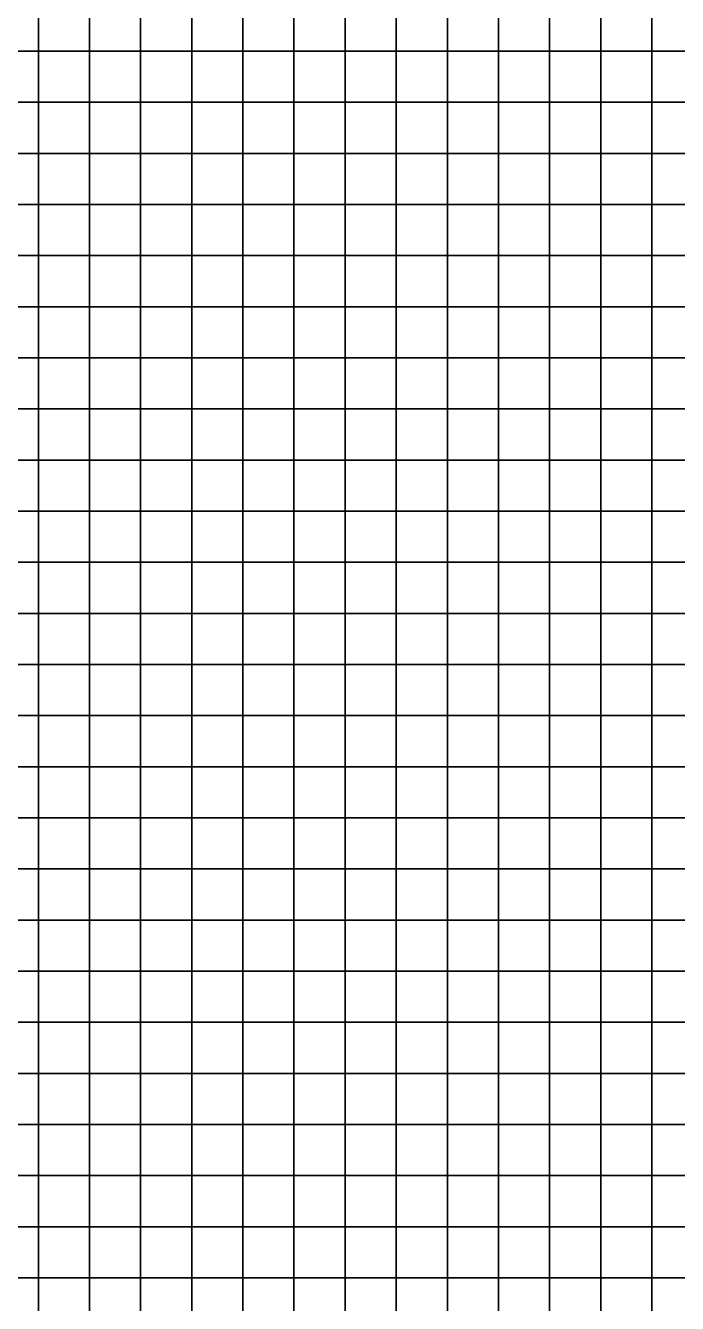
# Model space of a CAD drawing. Extents: x -32000 to 32000, y -32000 to 32000.
# Drawn here: x -7840 to 320, y -15680 to 320 of the extents above; entities that cross this region are included whole.
import ezdxf

# ---------------------------------------------------------------- set-up
doc = ezdxf.new("R2010")
doc.units = 0

msp = doc.modelspace()

# ---------------------------------------------------------------- linework, layer by layer
at = {"color": 1}
for points in [[(-8320, 0, 2756.6572), (-7680, 0, 2757.9827), (-7680, 640, 2754.7827), (-8320, 640, 2753.4573)], [(-7680, 0, 2757.9827), (-7040, 0, 2759.3081), (-7040, 640, 2756.1082), (-7680, 640, 2754.7827)], [(-7040, 0, 2759.3081), (-6400.002, 0, 2760.6335), (-6400.002, 640, 2757.4336), (-7040, 640, 2756.1082)], [(-6400.002, 0, 2760.6335), (-5760, 0, 2761.959), (-5760, 640, 2758.759), (-6400.002, 640, 2757.4336)], [(-5760, 0, 2761.959), (-5120, 0, 2763.2842), (-5120, 640, 2760.0842), (-5760, 640, 2758.759)], [(-5120, 0, 2763.2842), (-4480.002, 0, 2806.5967), (-4480.002, 640, 2817.0588), (-5120, 640, 2760.0842)], [(-4480.002, 0, 2806.5967), (-3840, 0, 3036.1941), (-3840, 640, 2986.5945), (-4480.002, 640, 2817.0588)], [(-3840, 0, 3036.1941), (-3200, 0, 3287.4146), (-3200, 640, 3096.7312), (-3840, 640, 2986.5945)], [(-3200, 0, 3287.4146), (-2560.002, 0, 3783.4792), (-2560.002, 640, 3538.6516), (-3200, 640, 3096.7312)], [(-2560.002, 0, 3783.4792), (-1920, 0, 4471.7993), (-1920, 640, 4168.3779), (-2560.002, 640, 3538.6516)], [(-1920, 0, 4471.7993), (-1280, 0, 4998.1333), (-1280, 640, 4606.6504), (-1920, 640, 4168.3779)], [(-1280, 0, 4998.1333), (-640.002, 0, 5513.6553), (-640.002, 640, 5205.8447), (-1280, 640, 4606.6504)], [(-640.002, 0, 5513.6553), (0, 0, 5895.5313), (0, 640, 5817.9043), (-640.002, 640, 5205.8447)], [(0, 0, 5895.5313), (640, 0, 5810.2739), (640, 640, 6045.1196), (0, 640, 5817.9043)], [(-8320, -640.002, 2759.8572), (-7680, -640.002, 2761.1826), (-7680, 0, 2757.9827), (-8320, 0, 2756.6572)], [(-7680, -640.002, 2761.1826), (-7040, -640.002, 2762.5081), (-7040, 0, 2759.3081), (-7680, 0, 2757.9827)], [(-7040, -640.002, 2762.5081), (-6400.002, -640.002, 2763.8335), (-6400.002, 0, 2760.6335), (-7040, 0, 2759.3081)], [(-6400.002, -640.002, 2763.8335), (-5760, -640.002, 2765.1589), (-5760, 0, 2761.959), (-6400.002, 0, 2760.6335)], [(-5760, -640.002, 2765.1589), (-5120, -640.002, 2771.5303), (-5120, 0, 2763.2842), (-5760, 0, 2761.959)], [(-5120, -640.002, 2771.5303), (-4480.002, -640.002, 2782.7615), (-4480.002, 0, 2806.5967), (-5120, 0, 2763.2842)], [(-4480.002, -640.002, 2782.7615), (-3840, -640.002, 3018.9797), (-3840, 0, 3036.1941), (-4480.002, 0, 2806.5967)], [(-3840, -640.002, 3018.9797), (-3200, -640.002, 3606.4763), (-3200, 0, 3287.4146), (-3840, 0, 3036.1941)], [(-3200, -640.002, 3606.4763), (-2560.002, -640.002, 4103.4521), (-2560.002, 0, 3783.4792), (-3200, 0, 3287.4146)], [(-2560.002, -640.002, 4103.4521), (-1920, -640.002, 4485.6147), (-1920, 0, 4471.7993), (-2560.002, 0, 3783.4792)], [(-1920, -640.002, 4485.6147), (-1280, -640.002, 4975.2109), (-1280, 0, 4998.1333), (-1920, 0, 4471.7993)], [(-1280, -640.002, 4975.2109), (-640.002, -640.002, 5414.9146), (-640.002, 0, 5513.6553), (-1280, 0, 4998.1333)], [(-640.002, -640.002, 5414.9146), (0, -640.002, 5422.0679), (0, 0, 5895.5313), (-640.002, 0, 5513.6553)], [(0, -640.002, 5422.0679), (640, -640.002, 5100.6294), (640, 0, 5810.2739), (0, 0, 5895.5313)], [(-8320, -1280, 2763.0571), (-7680, -1280, 2764.3826), (-7680, -640.002, 2761.1826), (-8320, -640.002, 2759.8572)], [(-7680, -1280, 2764.3826), (-7040, -1280, 2765.708), (-7040, -640.002, 2762.5081), (-7680, -640.002, 2761.1826)], [(-7040, -1280, 2765.708), (-6400.002, -1280, 2767.0334), (-6400.002, -640.002, 2763.8335), (-7040, -640.002, 2762.5081)], [(-6400.002, -1280, 2767.0334), (-5760, -1280, 2768.3589), (-5760, -640.002, 2765.1589), (-6400.002, -640.002, 2763.8335)], [(-5760, -1280, 2768.3589), (-5120, -1280, 2838.5022), (-5120, -640.002, 2771.5303), (-5760, -640.002, 2765.1589)], [(-5120, -1280, 2838.5022), (-4480.002, -1280, 3003.9829), (-4480.002, -640.002, 2782.7615), (-5120, -640.002, 2771.5303)], [(-4480.002, -1280, 3003.9829), (-3840, -1280, 3306.0342), (-3840, -640.002, 3018.9797), (-4480.002, -640.002, 2782.7615)], [(-3840, -1280, 3306.0342), (-3200, -1280, 3823.481), (-3200, -640.002, 3606.4763), (-3840, -640.002, 3018.9797)], [(-3200, -1280, 3823.481), (-2560.002, -1280, 4279.7905), (-2560.002, -640.002, 4103.4521), (-3200, -640.002, 3606.4763)], [(-2560.002, -1280, 4279.7905), (-1920, -1280, 4710.0698), (-1920, -640.002, 4485.6147), (-2560.002, -640.002, 4103.4521)], [(-1920, -1280, 4710.0698), (-1280, -1280, 5180.8364), (-1280, -640.002, 4975.2109), (-1920, -640.002, 4485.6147)], [(-1280, -1280, 5180.8364), (-640.002, -1280, 5275.4717), (-640.002, -640.002, 5414.9146), (-1280, -640.002, 4975.2109)], [(-640.002, -1280, 5275.4717), (0, -1280, 4911.7344), (0, -640.002, 5422.0679), (-640.002, -640.002, 5414.9146)], [(0, -1280, 4911.7344), (640, -1280, 4661.4214), (640, -640.002, 5100.6294), (0, -640.002, 5422.0679)], [(-8320, -1920, 2766.2571), (-7680, -1920, 2767.5825), (-7680, -1280, 2764.3826), (-8320, -1280, 2763.0571)], [(-7680, -1920, 2767.5825), (-7040, -1920, 2768.908), (-7040, -1280, 2765.708), (-7680, -1280, 2764.3826)], [(-7040, -1920, 2768.908), (-6400.002, -1920, 2770.2334), (-6400.002, -1280, 2767.0334), (-7040, -1280, 2765.708)], [(-6400.002, -1920, 2770.2334), (-5760, -1920, 2771.5588), (-5760, -1280, 2768.3589), (-6400.002, -1280, 2767.0334)], [(-5760, -1920, 2771.5588), (-5120, -1920, 2875.2998), (-5120, -1280, 2838.5022), (-5760, -1280, 2768.3589)], [(-5120, -1920, 2875.2998), (-4480.002, -1920, 3333.366), (-4480.002, -1280, 3003.9829), (-5120, -1280, 2838.5022)], [(-4480.002, -1920, 3333.366), (-3840, -1920, 3779.9785), (-3840, -1280, 3306.0342), (-4480.002, -1280, 3003.9829)], [(-3840, -1920, 3779.9785), (-3200, -1920, 3987.8362), (-3200, -1280, 3823.481), (-3840, -1280, 3306.0342)], [(-3200, -1920, 3987.8362), (-2560.002, -1920, 4363.4316), (-2560.002, -1280, 4279.7905), (-3200, -1280, 3823.481)], [(-2560.002, -1920, 4363.4316), (-1920, -1920, 4869.647), (-1920, -1280, 4710.0698), (-2560.002, -1280, 4279.7905)], [(-1920, -1920, 4869.647), (-1280, -1920, 5170.6211), (-1280, -1280, 5180.8364), (-1920, -1280, 4710.0698)], [(-1280, -1920, 5170.6211), (-640.002, -1920, 4973.2622), (-640.002, -1280, 5275.4717), (-1280, -1280, 5180.8364)], [(-640.002, -1920, 4973.2622), (0, -1920, 4583.4058), (0, -1280, 4911.7344), (-640.002, -1280, 5275.4717)], [(0, -1920, 4583.4058), (640, -1920, 4425.627), (640, -1280, 4661.4214), (0, -1280, 4911.7344)], [(-8320, -2560.002, 2769.457), (-7680, -2560.002, 2770.7825), (-7680, -1920, 2767.5825), (-8320, -1920, 2766.2571)], [(-7680, -2560.002, 2770.7825), (-7040, -2560.002, 2772.1079), (-7040, -1920, 2768.908), (-7680, -1920, 2767.5825)], [(-7040, -2560.002, 2772.1079), (-6400.002, -2560.002, 2773.4333), (-6400.002, -1920, 2770.2334), (-7040, -1920, 2768.908)], [(-6400.002, -2560.002, 2773.4333), (-5760, -2560.002, 2776.5735), (-5760, -1920, 2771.5588), (-6400.002, -1920, 2770.2334)], [(-5760, -2560.002, 2776.5735), (-5120, -2560.002, 2913.6597), (-5120, -1920, 2875.2998), (-5760, -1920, 2771.5588)], [(-5120, -2560.002, 2913.6597), (-4480.002, -2560.002, 3458.4209), (-4480.002, -1920, 3333.366), (-5120, -1920, 2875.2998)], [(-4480.002, -2560.002, 3458.4209), (-3840, -2560.002, 4009.0996), (-3840, -1920, 3779.9785), (-4480.002, -1920, 3333.366)], [(-3840, -2560.002, 4009.0996), (-3200, -2560.002, 4154.5898), (-3200, -1920, 3987.8362), (-3840, -1920, 3779.9785)], [(-3200, -2560.002, 4154.5898), (-2560.002, -2560.002, 4361.0244), (-2560.002, -1920, 4363.4316), (-3200, -1920, 3987.8362)], [(-2560.002, -2560.002, 4361.0244), (-1920, -2560.002, 4621.2515), (-1920, -1920, 4869.647), (-2560.002, -1920, 4363.4316)], [(-1920, -2560.002, 4621.2515), (-1280, -2560.002, 4776.5503), (-1280, -1920, 5170.6211), (-1920, -1920, 4869.647)], [(-1280, -2560.002, 4776.5503), (-640.002, -2560.002, 4540.7739), (-640.002, -1920, 4973.2622), (-1280, -1920, 5170.6211)], [(-640.002, -2560.002, 4540.7739), (0, -2560.002, 4286.3472), (0, -1920, 4583.4058), (-640.002, -1920, 4973.2622)], [(0, -2560.002, 4286.3472), (640, -2560.002, 4161.9478), (640, -1920, 4425.627), (0, -1920, 4583.4058)], [(-8320, -3200, 2772.657), (-7680, -3200, 2773.9824), (-7680, -2560.002, 2770.7825), (-8320, -2560.002, 2769.457)], [(-7680, -3200, 2773.9824), (-7040, -3200, 2775.3079), (-7040, -2560.002, 2772.1079), (-7680, -2560.002, 2770.7825)], [(-7040, -3200, 2775.3079), (-6400.002, -3200, 2776.6333), (-6400.002, -2560.002, 2773.4333), (-7040, -2560.002, 2772.1079)], [(-6400.002, -3200, 2776.6333), (-5760, -3200, 2827.4407), (-5760, -2560.002, 2776.5735), (-6400.002, -2560.002, 2773.4333)], [(-5760, -3200, 2827.4407), (-5120, -3200, 3107.104), (-5120, -2560.002, 2913.6597), (-5760, -2560.002, 2776.5735)], [(-5120, -3200, 3107.104), (-4480.002, -3200, 3668.271), (-4480.002, -2560.002, 3458.4209), (-5120, -2560.002, 2913.6597)], [(-4480.002, -3200, 3668.271), (-3840, -3200, 4094.5198), (-3840, -2560.002, 4009.0996), (-4480.002, -2560.002, 3458.4209)], [(-3840, -3200, 4094.5198), (-3200, -3200, 4319.231), (-3200, -2560.002, 4154.5898), (-3840, -2560.002, 4009.0996)], [(-3200, -3200, 4319.231), (-2560.002, -3200, 4481.7842), (-2560.002, -2560.002, 4361.0244), (-3200, -2560.002, 4154.5898)], [(-2560.002, -3200, 4481.7842), (-1920, -3200, 4515.8271), (-1920, -2560.002, 4621.2515), (-2560.002, -2560.002, 4361.0244)], [(-1920, -3200, 4515.8271), (-1280, -3200, 4452.0557), (-1280, -2560.002, 4776.5503), (-1920, -2560.002, 4621.2515)], [(-1280, -3200, 4452.0557), (-640.002, -3200, 4159.0259), (-640.002, -2560.002, 4540.7739), (-1280, -2560.002, 4776.5503)], [(-640.002, -3200, 4159.0259), (0, -3200, 3986.4751), (0, -2560.002, 4286.3472), (-640.002, -2560.002, 4540.7739)], [(0, -3200, 3986.4751), (640, -3200, 3940.8855), (640, -2560.002, 4161.9478), (0, -2560.002, 4286.3472)], [(-8320, -3840, 2775.8567), (-7680, -3840, 2777.1824), (-7680, -3200, 2773.9824), (-8320, -3200, 2772.657)], [(-7680, -3840, 2777.1824), (-7040, -3840, 2778.5078), (-7040, -3200, 2775.3079), (-7680, -3200, 2773.9824)], [(-7040, -3840, 2778.5078), (-6400.002, -3840, 2779.8333), (-6400.002, -3200, 2776.6333), (-7040, -3200, 2775.3079)], [(-6400.002, -3840, 2779.8333), (-5760, -3840, 2817.2192), (-5760, -3200, 2827.4407), (-6400.002, -3200, 2776.6333)], [(-5760, -3840, 2817.2192), (-5120, -3840, 3116.6653), (-5120, -3200, 3107.104), (-5760, -3200, 2827.4407)], [(-5120, -3840, 3116.6653), (-4480.002, -3840, 3711.55), (-4480.002, -3200, 3668.271), (-5120, -3200, 3107.104)], [(-4480.002, -3840, 3711.55), (-3840, -3840, 4131.2656), (-3840, -3200, 4094.5198), (-4480.002, -3200, 3668.271)], [(-3840, -3840, 4131.2656), (-3200, -3840, 4378.4614), (-3200, -3200, 4319.231), (-3840, -3200, 4094.5198)], [(-3200, -3840, 4378.4614), (-2560.002, -3840, 4510.9434), (-2560.002, -3200, 4481.7842), (-3200, -3200, 4319.231)], [(-2560.002, -3840, 4510.9434), (-1920, -3840, 4454.5796), (-1920, -3200, 4515.8271), (-2560.002, -3200, 4481.7842)], [(-1920, -3840, 4454.5796), (-1280, -3840, 4221.8877), (-1280, -3200, 4452.0557), (-1920, -3200, 4515.8271)], [(-1280, -3840, 4221.8877), (-640.002, -3840, 3964.4204), (-640.002, -3200, 4159.0259), (-1280, -3200, 4452.0557)], [(-640.002, -3840, 3964.4204), (0, -3840, 3897.874), (0, -3200, 3986.4751), (-640.002, -3200, 4159.0259)], [(0, -3840, 3897.874), (640, -3840, 3887.8547), (640, -3200, 3940.8855), (0, -3200, 3986.4751)], [(-8320, -4480.002, 2779.0566), (-7680, -4480.002, 2780.3823), (-7680, -3840, 2777.1824), (-8320, -3840, 2775.8567)], [(-7680, -4480.002, 2780.3823), (-7040, -4480.002, 2781.7078), (-7040, -3840, 2778.5078), (-7680, -3840, 2777.1824)], [(-7040, -4480.002, 2781.7078), (-6400.002, -4480.002, 2783.0332), (-6400.002, -3840, 2779.8333), (-7040, -3840, 2778.5078)], [(-6400.002, -4480.002, 2783.0332), (-5760, -4480.002, 2814.4421), (-5760, -3840, 2817.2192), (-6400.002, -3840, 2779.8333)], [(-5760, -4480.002, 2814.4421), (-5120, -4480.002, 3161.8672), (-5120, -3840, 3116.6653), (-5760, -3840, 2817.2192)], [(-5120, -4480.002, 3161.8672), (-4480.002, -4480.002, 3772.6052), (-4480.002, -3840, 3711.55), (-5120, -3840, 3116.6653)], [(-4480.002, -4480.002, 3772.6052), (-3840, -4480.002, 4198.606), (-3840, -3840, 4131.2656), (-4480.002, -3840, 3711.55)], [(-3840, -4480.002, 4198.606), (-3200, -4480.002, 4362.9692), (-3200, -3840, 4378.4614), (-3840, -3840, 4131.2656)], [(-3200, -4480.002, 4362.9692), (-2560.002, -4480.002, 4389.1104), (-2560.002, -3840, 4510.9434), (-3200, -3840, 4378.4614)], [(-2560.002, -4480.002, 4389.1104), (-1920, -4480.002, 4312.3506), (-1920, -3840, 4454.5796), (-2560.002, -3840, 4510.9434)], [(-1920, -4480.002, 4312.3506), (-1280, -4480.002, 4089.1304), (-1280, -3840, 4221.8877), (-1920, -3840, 4454.5796)], [(-1280, -4480.002, 4089.1304), (-640.002, -4480.002, 3919.5027), (-640.002, -3840, 3964.4204), (-1280, -3840, 4221.8877)], [(-640.002, -4480.002, 3919.5027), (0, -4480.002, 3893.3438), (0, -3840, 3897.874), (-640.002, -3840, 3964.4204)], [(0, -4480.002, 3893.3438), (640, -4480.002, 3889.4604), (640, -3840, 3887.8547), (0, -3840, 3897.874)], [(-8320, -5120, 2782.2566), (-7680, -5120, 2783.5823), (-7680, -4480.002, 2780.3823), (-8320, -4480.002, 2779.0566)], [(-7680, -5120, 2783.5823), (-7040, -5120, 2784.9077), (-7040, -4480.002, 2781.7078), (-7680, -4480.002, 2780.3823)], [(-7040, -5120, 2784.9077), (-6400.002, -5120, 2786.2332), (-6400.002, -4480.002, 2783.0332), (-7040, -4480.002, 2781.7078)], [(-6400.002, -5120, 2786.2332), (-5760, -5120, 2877.6038), (-5760, -4480.002, 2814.4421), (-6400.002, -4480.002, 2783.0332)], [(-5760, -5120, 2877.6038), (-5120, -5120, 3402.1321), (-5120, -4480.002, 3161.8672), (-5760, -4480.002, 2814.4421)], [(-5120, -5120, 3402.1321), (-4480.002, -5120, 3986.1648), (-4480.002, -4480.002, 3772.6052), (-5120, -4480.002, 3161.8672)], [(-4480.002, -5120, 3986.1648), (-3840, -5120, 4290.5625), (-3840, -4480.002, 4198.606), (-4480.002, -4480.002, 3772.6052)], [(-3840, -5120, 4290.5625), (-3200, -5120, 4417.0957), (-3200, -4480.002, 4362.9692), (-3840, -4480.002, 4198.606)], [(-3200, -5120, 4417.0957), (-2560.002, -5120, 4413.9722), (-2560.002, -4480.002, 4389.1104), (-3200, -4480.002, 4362.9692)], [(-2560.002, -5120, 4413.9722), (-1920, -5120, 4344.4224), (-1920, -4480.002, 4312.3506), (-2560.002, -4480.002, 4389.1104)], [(-1920, -5120, 4344.4224), (-1280, -5120, 4108.2627), (-1280, -4480.002, 4089.1304), (-1920, -4480.002, 4312.3506)], [(-1280, -5120, 4108.2627), (-640.002, -5120, 3918.8464), (-640.002, -4480.002, 3919.5027), (-1280, -4480.002, 4089.1304)], [(-640.002, -5120, 3918.8464), (0, -5120, 3894.9504), (0, -4480.002, 3893.3438), (-640.002, -4480.002, 3919.5027)], [(0, -5120, 3894.9504), (640, -5120, 3891.1606), (640, -4480.002, 3889.4604), (0, -4480.002, 3893.3438)], [(-8320, -5760, 2785.4565), (-7680, -5760, 2786.782), (-7680, -5120, 2783.5823), (-8320, -5120, 2782.2566)], [(-7680, -5760, 2786.782), (-7040, -5760, 2788.1077), (-7040, -5120, 2784.9077), (-7680, -5120, 2783.5823)], [(-7040, -5760, 2788.1077), (-6400.002, -5760, 2789.4331), (-6400.002, -5120, 2786.2332), (-7040, -5120, 2784.9077)], [(-6400.002, -5760, 2789.4331), (-5760, -5760, 2946.8611), (-5760, -5120, 2877.6038), (-6400.002, -5120, 2786.2332)], [(-5760, -5760, 2946.8611), (-5120, -5760, 3527.0203), (-5120, -5120, 3402.1321), (-5760, -5120, 2877.6038)], [(-5120, -5760, 3527.0203), (-4480.002, -5760, 3966.1506), (-4480.002, -5120, 3986.1648), (-5120, -5120, 3402.1321)], [(-4480.002, -5760, 3966.1506), (-3840, -5760, 4195.208), (-3840, -5120, 4290.5625), (-4480.002, -5120, 3986.1648)], [(-3840, -5760, 4195.208), (-3200, -5760, 4402.3423), (-3200, -5120, 4417.0957), (-3840, -5120, 4290.5625)], [(-3200, -5760, 4402.3423), (-2560.002, -5760, 4458.5195), (-2560.002, -5120, 4413.9722), (-3200, -5120, 4417.0957)], [(-2560.002, -5760, 4458.5195), (-1920, -5760, 4485.8667), (-1920, -5120, 4344.4224), (-2560.002, -5120, 4413.9722)], [(-1920, -5760, 4485.8667), (-1280, -5760, 4259.9141), (-1280, -5120, 4108.2627), (-1920, -5120, 4344.4224)], [(-1280, -5760, 4259.9141), (-640.002, -5760, 3957.8831), (-640.002, -5120, 3918.8464), (-1280, -5120, 4108.2627)], [(-640.002, -5760, 3957.8831), (0, -5760, 3896.7988), (0, -5120, 3894.9504), (-640.002, -5120, 3918.8464)], [(0, -5760, 3896.7988), (640, -5760, 3893.4063), (640, -5120, 3891.1606), (0, -5120, 3894.9504)], [(-8320, -6400.002, 2788.6567), (-7680, -6400.002, 2789.9819), (-7680, -5760, 2786.782), (-8320, -5760, 2785.4565)], [(-7680, -6400.002, 2789.9819), (-7040, -6400.002, 2791.3076), (-7040, -5760, 2788.1077), (-7680, -5760, 2786.782)], [(-7040, -6400.002, 2791.3076), (-6400.002, -6400.002, 2800.0039), (-6400.002, -5760, 2789.4331), (-7040, -5760, 2788.1077)], [(-6400.002, -6400.002, 2800.0039), (-5760, -6400.002, 3076.7678), (-5760, -5760, 2946.8611), (-6400.002, -5760, 2789.4331)], [(-5760, -6400.002, 3076.7678), (-5120, -6400.002, 3658.3762), (-5120, -5760, 3527.0203), (-5760, -5760, 2946.8611)], [(-5120, -6400.002, 3658.3762), (-4480.002, -6400.002, 3962.4607), (-4480.002, -5760, 3966.1506), (-5120, -5760, 3527.0203)], [(-4480.002, -6400.002, 3962.4607), (-3840, -6400.002, 4166.8799), (-3840, -5760, 4195.208), (-4480.002, -5760, 3966.1506)], [(-3840, -6400.002, 4166.8799), (-3200, -6400.002, 4377.5205), (-3200, -5760, 4402.3423), (-3840, -5760, 4195.208)], [(-3200, -6400.002, 4377.5205), (-2560.002, -6400.002, 4460.5142), (-2560.002, -5760, 4458.5195), (-3200, -5760, 4402.3423)], [(-2560.002, -6400.002, 4460.5142), (-1920, -6400.002, 4519.7168), (-1920, -5760, 4485.8667), (-2560.002, -5760, 4458.5195)], [(-1920, -6400.002, 4519.7168), (-1280, -6400.002, 4414.0645), (-1280, -5760, 4259.9141), (-1920, -5760, 4485.8667)], [(-1280, -6400.002, 4414.0645), (-640.002, -6400.002, 4120.4072), (-640.002, -5760, 3957.8831), (-1280, -5760, 4259.9141)], [(-640.002, -6400.002, 4120.4072), (0, -6400.002, 3930.552), (0, -5760, 3896.7988), (-640.002, -5760, 3957.8831)], [(0, -6400.002, 3930.552), (640, -6400.002, 3898.5637), (640, -5760, 3893.4063), (0, -5760, 3896.7988)], [(-8320, -7040, 2791.8567), (-7680, -7040, 2793.1819), (-7680, -6400.002, 2789.9819), (-8320, -6400.002, 2788.6567)], [(-7680, -7040, 2793.1819), (-7040, -7040, 2794.5076), (-7040, -6400.002, 2791.3076), (-7680, -6400.002, 2789.9819)], [(-7040, -7040, 2794.5076), (-6400.002, -7040, 2817.9238), (-6400.002, -6400.002, 2800.0039), (-7040, -6400.002, 2791.3076)], [(-6400.002, -7040, 2817.9238), (-5760, -7040, 3120.4905), (-5760, -6400.002, 3076.7678), (-6400.002, -6400.002, 2800.0039)], [(-5760, -7040, 3120.4905), (-5120, -7040, 3571.4221), (-5120, -6400.002, 3658.3762), (-5760, -6400.002, 3076.7678)], [(-5120, -7040, 3571.4221), (-4480.002, -7040, 3905.417), (-4480.002, -6400.002, 3962.4607), (-5120, -6400.002, 3658.3762)], [(-4480.002, -7040, 3905.417), (-3840, -7040, 4267.5596), (-3840, -6400.002, 4166.8799), (-4480.002, -6400.002, 3962.4607)], [(-3840, -7040, 4267.5596), (-3200, -7040, 4438.3779), (-3200, -6400.002, 4377.5205), (-3840, -6400.002, 4166.8799)], [(-3200, -7040, 4438.3779), (-2560.002, -7040, 4457.2485), (-2560.002, -6400.002, 4460.5142), (-3200, -6400.002, 4377.5205)], [(-2560.002, -7040, 4457.2485), (-1920, -7040, 4520.6006), (-1920, -6400.002, 4519.7168), (-2560.002, -6400.002, 4460.5142)], [(-1920, -7040, 4520.6006), (-1280, -7040, 4601.293), (-1280, -6400.002, 4414.0645), (-1920, -6400.002, 4519.7168)], [(-1280, -7040, 4601.293), (-640.002, -7040, 4414.4473), (-640.002, -6400.002, 4120.4072), (-1280, -6400.002, 4414.0645)], [(-640.002, -7040, 4414.4473), (0, -7040, 4024.2366), (0, -6400.002, 3930.552), (-640.002, -6400.002, 4120.4072)], [(0, -7040, 4024.2366), (640, -7040, 3913.8374), (640, -6400.002, 3898.5637), (0, -6400.002, 3930.552)], [(-8320, -7680, 2795.0566), (-7680, -7680, 2796.3818), (-7680, -7040, 2793.1819), (-8320, -7040, 2791.8567)], [(-7680, -7680, 2796.3818), (-7040, -7680, 2797.7073), (-7040, -7040, 2794.5076), (-7680, -7040, 2793.1819)], [(-7040, -7680, 2797.7073), (-6400.002, -7680, 2827.4343), (-6400.002, -7040, 2817.9238), (-7040, -7040, 2794.5076)], [(-6400.002, -7680, 2827.4343), (-5760, -7680, 3045.9302), (-5760, -7040, 3120.4905), (-6400.002, -7040, 2817.9238)], [(-5760, -7680, 3045.9302), (-5120, -7680, 3338.9819), (-5120, -7040, 3571.4221), (-5760, -7040, 3120.4905)], [(-5120, -7680, 3338.9819), (-4480.002, -7680, 3728.4446), (-4480.002, -7040, 3905.417), (-5120, -7040, 3571.4221)], [(-4480.002, -7680, 3728.4446), (-3840, -7680, 4207.1392), (-3840, -7040, 4267.5596), (-4480.002, -7040, 3905.417)], [(-3840, -7680, 4207.1392), (-3200, -7680, 4446.6313), (-3200, -7040, 4438.3779), (-3840, -7040, 4267.5596)], [(-3200, -7680, 4446.6313), (-2560.002, -7680, 4457.6895), (-2560.002, -7040, 4457.2485), (-3200, -7040, 4438.3779)], [(-2560.002, -7680, 4457.6895), (-1920, -7680, 4521.2305), (-1920, -7040, 4520.6006), (-2560.002, -7040, 4457.2485)], [(-1920, -7680, 4521.2305), (-1280, -7680, 4742.7295), (-1280, -7040, 4601.293), (-1920, -7040, 4520.6006)], [(-1280, -7680, 4742.7295), (-640.002, -7680, 4704.2012), (-640.002, -7040, 4414.4473), (-1280, -7040, 4601.293)], [(-640.002, -7680, 4704.2012), (0, -7680, 4207.2778), (0, -7040, 4024.2366), (-640.002, -7040, 4414.4473)], [(0, -7680, 4207.2778), (640, -7680, 3988.4216), (640, -7040, 3913.8374), (0, -7040, 4024.2366)], [(-8320, -8320, 2798.2566), (-7680, -8320, 2799.582), (-7680, -7680, 2796.3818), (-8320, -7680, 2795.0566)], [(-7680, -8320, 2799.582), (-7040, -8320, 2800.9072), (-7040, -7680, 2797.7073), (-7680, -7680, 2796.3818)], [(-7040, -8320, 2800.9072), (-6400.002, -8320, 2808.0342), (-6400.002, -7680, 2827.4343), (-7040, -7680, 2797.7073)], [(-6400.002, -8320, 2808.0342), (-5760, -8320, 2884.1328), (-5760, -7680, 3045.9302), (-6400.002, -7680, 2827.4343)], [(-5760, -8320, 2884.1328), (-5120, -8320, 3100.9106), (-5120, -7680, 3338.9819), (-5760, -7680, 3045.9302)], [(-5120, -8320, 3100.9106), (-4480.002, -8320, 3541.9072), (-4480.002, -7680, 3728.4446), (-5120, -7680, 3338.9819)], [(-4480.002, -8320, 3541.9072), (-3840, -8320, 3979.0833), (-3840, -7680, 4207.1392), (-4480.002, -7680, 3728.4446)], [(-3840, -8320, 3979.0833), (-3200, -8320, 4294.3125), (-3200, -7680, 4446.6313), (-3840, -7680, 4207.1392)], [(-3200, -8320, 4294.3125), (-2560.002, -8320, 4503.6797), (-2560.002, -7680, 4457.6895), (-3200, -7680, 4446.6313)], [(-2560.002, -8320, 4503.6797), (-1920, -8320, 4588.6011), (-1920, -7680, 4521.2305), (-2560.002, -7680, 4457.6895)], [(-1920, -8320, 4588.6011), (-1280, -8320, 4822.9443), (-1280, -7680, 4742.7295), (-1920, -7680, 4521.2305)], [(-1280, -8320, 4822.9443), (-640.002, -8320, 4992.9033), (-640.002, -7680, 4704.2012), (-1280, -7680, 4742.7295)], [(-640.002, -8320, 4992.9033), (0, -8320, 4582.8286), (0, -7680, 4207.2778), (-640.002, -7680, 4704.2012)], [(0, -8320, 4582.8286), (640, -8320, 4230.2231), (640, -7680, 3988.4216), (0, -7680, 4207.2778)], [(-8320, -8960.002, 2801.4565), (-7680, -8960.002, 2802.782), (-7680, -8320, 2799.582), (-8320, -8320, 2798.2566)], [(-7680, -8960.002, 2802.782), (-7040, -8960.002, 2804.1072), (-7040, -8320, 2800.9072), (-7680, -8320, 2799.582)], [(-7040, -8960.002, 2804.1072), (-6400.002, -8960.002, 2805.4329), (-6400.002, -8320, 2808.0342), (-7040, -8320, 2800.9072)], [(-6400.002, -8960.002, 2805.4329), (-5760, -8960.002, 2861.1694), (-5760, -8320, 2884.1328), (-6400.002, -8320, 2808.0342)], [(-5760, -8960.002, 2861.1694), (-5120, -8960.002, 3172.291), (-5120, -8320, 3100.9106), (-5760, -8320, 2884.1328)], [(-5120, -8960.002, 3172.291), (-4480.002, -8960.002, 3523.2122), (-4480.002, -8320, 3541.9072), (-5120, -8320, 3100.9106)], [(-4480.002, -8960.002, 3523.2122), (-3840, -8960.002, 3648.9185), (-3840, -8320, 3979.0833), (-4480.002, -8320, 3541.9072)], [(-3840, -8960.002, 3648.9185), (-3200, -8960.002, 3921.7988), (-3200, -8320, 4294.3125), (-3840, -8320, 3979.0833)], [(-3200, -8960.002, 3921.7988), (-2560.002, -8960.002, 4437.0874), (-2560.002, -8320, 4503.6797), (-3200, -8320, 4294.3125)], [(-2560.002, -8960.002, 4437.0874), (-1920, -8960.002, 4829.4248), (-1920, -8320, 4588.6011), (-2560.002, -8320, 4503.6797)], [(-1920, -8960.002, 4829.4248), (-1280, -8960.002, 5159.5654), (-1280, -8320, 4822.9443), (-1920, -8320, 4588.6011)], [(-1280, -8960.002, 5159.5654), (-640.002, -8960.002, 5335.2354), (-640.002, -8320, 4992.9033), (-1280, -8320, 4822.9443)], [(-640.002, -8960.002, 5335.2354), (0, -8960.002, 5148.3535), (0, -8320, 4582.8286), (-640.002, -8320, 4992.9033)], [(0, -8960.002, 5148.3535), (640, -8960.002, 4760.6646), (640, -8320, 4230.2231), (0, -8320, 4582.8286)], [(-8320, -9600, 2804.6565), (-7680, -9600, 2805.9819), (-7680, -8960.002, 2802.782), (-8320, -8960.002, 2801.4565)], [(-7680, -9600, 2805.9819), (-7040, -9600, 2807.3071), (-7040, -8960.002, 2804.1072), (-7680, -8960.002, 2802.782)], [(-7040, -9600, 2807.3071), (-6400.002, -9600, 2808.6326), (-6400.002, -8960.002, 2805.4329), (-7040, -8960.002, 2804.1072)], [(-6400.002, -9600, 2808.6326), (-5760, -9600, 2855.2659), (-5760, -8960.002, 2861.1694), (-6400.002, -8960.002, 2805.4329)], [(-5760, -9600, 2855.2659), (-5120, -9600, 3126.2446), (-5120, -8960.002, 3172.291), (-5760, -8960.002, 2861.1694)], [(-5120, -9600, 3126.2446), (-4480.002, -9600, 3446.728), (-4480.002, -8960.002, 3523.2122), (-5120, -8960.002, 3172.291)], [(-4480.002, -9600, 3446.728), (-3840, -9600, 3578.7131), (-3840, -8960.002, 3648.9185), (-4480.002, -8960.002, 3523.2122)], [(-3840, -9600, 3578.7131), (-3200, -9600, 3850.9048), (-3200, -8960.002, 3921.7988), (-3840, -8960.002, 3648.9185)], [(-3200, -9600, 3850.9048), (-2560.002, -9600, 4346.1396), (-2560.002, -8960.002, 4437.0874), (-3200, -8960.002, 3921.7988)], [(-2560.002, -9600, 4346.1396), (-1920, -9600, 4818.8765), (-1920, -8960.002, 4829.4248), (-2560.002, -8960.002, 4437.0874)], [(-1920, -9600, 4818.8765), (-1280, -9600, 5236.0386), (-1280, -8960.002, 5159.5654), (-1920, -8960.002, 4829.4248)], [(-1280, -9600, 5236.0386), (-640.002, -9600, 5407.3599), (-640.002, -8960.002, 5335.2354), (-1280, -8960.002, 5159.5654)], [(-640.002, -9600, 5407.3599), (0, -9600, 5408.0415), (0, -8960.002, 5148.3535), (-640.002, -8960.002, 5335.2354)], [(0, -9600, 5408.0415), (640, -9600, 5212.1572), (640, -8960.002, 4760.6646), (0, -8960.002, 5148.3535)], [(-8320, -10240, 2807.8564), (-7680, -10240, 2809.1819), (-7680, -9600, 2805.9819), (-8320, -9600, 2804.6565)], [(-7680, -10240, 2809.1819), (-7040, -10240, 2810.5073), (-7040, -9600, 2807.3071), (-7680, -9600, 2805.9819)], [(-7040, -10240, 2810.5073), (-6400.002, -10240, 2811.8325), (-6400.002, -9600, 2808.6326), (-7040, -9600, 2807.3071)], [(-6400.002, -10240, 2811.8325), (-5760, -10240, 2835.3108), (-5760, -9600, 2855.2659), (-6400.002, -9600, 2808.6326)], [(-5760, -10240, 2835.3108), (-5120, -10240, 2981.3569), (-5120, -9600, 3126.2446), (-5760, -9600, 2855.2659)], [(-5120, -10240, 2981.3569), (-4480.002, -10240, 3262.748), (-4480.002, -9600, 3446.728), (-5120, -9600, 3126.2446)], [(-4480.002, -10240, 3262.748), (-3840, -10240, 3602.9934), (-3840, -9600, 3578.7131), (-4480.002, -9600, 3446.728)], [(-3840, -10240, 3602.9934), (-3200, -10240, 3953.2437), (-3200, -9600, 3850.9048), (-3840, -9600, 3578.7131)], [(-3200, -10240, 3953.2437), (-2560.002, -10240, 4291.377), (-2560.002, -9600, 4346.1396), (-3200, -9600, 3850.9048)], [(-2560.002, -10240, 4291.377), (-1920, -10240, 4598.9395), (-1920, -9600, 4818.8765), (-2560.002, -9600, 4346.1396)], [(-1920, -10240, 4598.9395), (-1280, -10240, 4846.6064), (-1280, -9600, 5236.0386), (-1920, -9600, 4818.8765)], [(-1280, -10240, 4846.6064), (-640.002, -10240, 5054.9673), (-640.002, -9600, 5407.3599), (-1280, -9600, 5236.0386)], [(-640.002, -10240, 5054.9673), (0, -10240, 5186.9473), (0, -9600, 5408.0415), (-640.002, -9600, 5407.3599)], [(0, -10240, 5186.9473), (640, -10240, 5214.7241), (640, -9600, 5212.1572), (0, -9600, 5408.0415)], [(-8320, -10880.002, 2811.0564), (-7680, -10880.002, 2812.3818), (-7680, -10240, 2809.1819), (-8320, -10240, 2807.8564)], [(-7680, -10880.002, 2812.3818), (-7040, -10880.002, 2813.7073), (-7040, -10240, 2810.5073), (-7680, -10240, 2809.1819)], [(-7040, -10880.002, 2813.7073), (-6400.002, -10880.002, 2815.0325), (-6400.002, -10240, 2811.8325), (-7040, -10240, 2810.5073)], [(-6400.002, -10880.002, 2815.0325), (-5760, -10880.002, 2842.6567), (-5760, -10240, 2835.3108), (-6400.002, -10240, 2811.8325)], [(-5760, -10880.002, 2842.6567), (-5120, -10880.002, 2986.666), (-5120, -10240, 2981.3569), (-5760, -10240, 2835.3108)], [(-5120, -10880.002, 2986.666), (-4480.002, -10880.002, 3158.605), (-4480.002, -10240, 3262.748), (-5120, -10240, 2981.3569)], [(-4480.002, -10880.002, 3158.605), (-3840, -10880.002, 3456.8191), (-3840, -10240, 3602.9934), (-4480.002, -10240, 3262.748)], [(-3840, -10880.002, 3456.8191), (-3200, -10880.002, 3804.385), (-3200, -10240, 3953.2437), (-3840, -10240, 3602.9934)], [(-3200, -10880.002, 3804.385), (-2560.002, -10880.002, 4058.8616), (-2560.002, -10240, 4291.377), (-3200, -10240, 3953.2437)], [(-2560.002, -10880.002, 4058.8616), (-1920, -10880.002, 4406.0947), (-1920, -10240, 4598.9395), (-2560.002, -10240, 4291.377)], [(-1920, -10880.002, 4406.0947), (-1280, -10880.002, 4654.8242), (-1280, -10240, 4846.6064), (-1920, -10240, 4598.9395)], [(-1280, -10880.002, 4654.8242), (-640.002, -10880.002, 4884.9297), (-640.002, -10240, 5054.9673), (-1280, -10240, 4846.6064)], [(-640.002, -10880.002, 4884.9297), (0, -10880.002, 5065.4839), (0, -10240, 5186.9473), (-640.002, -10240, 5054.9673)], [(0, -10880.002, 5065.4839), (640, -10880.002, 5179.2495), (640, -10240, 5214.7241), (0, -10240, 5186.9473)], [(-8320, -11520, 2814.2563), (-7680, -11520, 2815.5818), (-7680, -10880.002, 2812.3818), (-8320, -10880.002, 2811.0564)], [(-7680, -11520, 2815.5818), (-7040, -11520, 2817.0337), (-7040, -10880.002, 2813.7073), (-7680, -10880.002, 2812.3818)], [(-7040, -11520, 2817.0337), (-6400.002, -11520, 2818.6414), (-6400.002, -10880.002, 2815.0325), (-7040, -10880.002, 2813.7073)], [(-6400.002, -11520, 2818.6414), (-5760, -11520, 2827.1636), (-5760, -10880.002, 2842.6567), (-6400.002, -10880.002, 2815.0325)], [(-5760, -11520, 2827.1636), (-5120, -11520, 2922.4517), (-5120, -10880.002, 2986.666), (-5760, -10880.002, 2842.6567)], [(-5120, -11520, 2922.4517), (-4480.002, -11520, 3094.875), (-4480.002, -10880.002, 3158.605), (-5120, -10880.002, 2986.666)], [(-4480.002, -11520, 3094.875), (-3840, -11520, 3359.6687), (-3840, -10880.002, 3456.8191), (-4480.002, -10880.002, 3158.605)], [(-3840, -11520, 3359.6687), (-3200, -11520, 3683.3972), (-3200, -10880.002, 3804.385), (-3840, -10880.002, 3456.8191)], [(-3200, -11520, 3683.3972), (-2560.002, -11520, 3899.0703), (-2560.002, -10880.002, 4058.8616), (-3200, -10880.002, 3804.385)], [(-2560.002, -11520, 3899.0703), (-1920, -11520, 4143.2974), (-1920, -10880.002, 4406.0947), (-2560.002, -10880.002, 4058.8616)], [(-1920, -11520, 4143.2974), (-1280, -11520, 4485.7935), (-1280, -10880.002, 4654.8242), (-1920, -10880.002, 4406.0947)], [(-1280, -11520, 4485.7935), (-640.002, -11520, 4859.7549), (-640.002, -10880.002, 4884.9297), (-1280, -10880.002, 4654.8242)], [(-640.002, -11520, 4859.7549), (0, -11520, 5065.7783), (0, -10880.002, 5065.4839), (-640.002, -10880.002, 4884.9297)], [(0, -11520, 5065.7783), (640, -11520, 5183.3486), (640, -10880.002, 5179.2495), (0, -10880.002, 5065.4839)], [(-8320, -12160, 2817.7012), (-7680, -12160, 2819.3091), (-7680, -11520, 2815.5818), (-8320, -11520, 2814.2563)], [(-7680, -12160, 2819.3091), (-7040, -12160, 2820.917), (-7040, -11520, 2817.0337), (-7680, -11520, 2815.5818)], [(-7040, -12160, 2820.917), (-6400.002, -12160, 2822.5249), (-6400.002, -11520, 2818.6414), (-7040, -11520, 2817.0337)], [(-6400.002, -12160, 2822.5249), (-5760, -12160, 2825.1191), (-5760, -11520, 2827.1636), (-6400.002, -11520, 2818.6414)], [(-5760, -12160, 2825.1191), (-5120, -12160, 2896.4053), (-5120, -11520, 2922.4517), (-5760, -11520, 2827.1636)], [(-5120, -12160, 2896.4053), (-4480.002, -12160, 3168.9236), (-4480.002, -11520, 3094.875), (-5120, -11520, 2922.4517)], [(-4480.002, -12160, 3168.9236), (-3840, -12160, 3489.5781), (-3840, -11520, 3359.6687), (-4480.002, -11520, 3094.875)], [(-3840, -12160, 3489.5781), (-3200, -12160, 3714.6323), (-3200, -11520, 3683.3972), (-3840, -11520, 3359.6687)], [(-3200, -12160, 3714.6323), (-2560.002, -12160, 3867.6987), (-2560.002, -11520, 3899.0703), (-3200, -11520, 3683.3972)], [(-2560.002, -12160, 3867.6987), (-1920, -12160, 3765.6516), (-1920, -11520, 4143.2974), (-2560.002, -11520, 3899.0703)], [(-1920, -12160, 3765.6516), (-1280, -12160, 3942.2004), (-1280, -11520, 4485.7935), (-1920, -11520, 4143.2974)], [(-1280, -12160, 3942.2004), (-640.002, -12160, 4499.0942), (-640.002, -11520, 4859.7549), (-1280, -11520, 4485.7935)], [(-640.002, -12160, 4499.0942), (0, -12160, 4886.3164), (0, -11520, 5065.7783), (-640.002, -11520, 4859.7549)], [(0, -12160, 4886.3164), (640, -12160, 5105.2095), (640, -11520, 5183.3486), (0, -11520, 5065.7783)], [(-8320, -12800.002, 2821.5847), (-7680, -12800.002, 2823.1926), (-7680, -12160, 2819.3091), (-8320, -12160, 2817.7012)], [(-7680, -12800.002, 2823.1926), (-7040, -12800.002, 2824.8008), (-7040, -12160, 2820.917), (-7680, -12160, 2819.3091)], [(-7040, -12800.002, 2824.8008), (-6400.002, -12800.002, 2826.4087), (-6400.002, -12160, 2822.5249), (-7040, -12160, 2820.917)], [(-6400.002, -12800.002, 2826.4087), (-5760, -12800.002, 2828.5789), (-5760, -12160, 2825.1191), (-6400.002, -12160, 2822.5249)], [(-5760, -12800.002, 2828.5789), (-5120, -12800.002, 2873.0156), (-5120, -12160, 2896.4053), (-5760, -12160, 2825.1191)], [(-5120, -12800.002, 2873.0156), (-4480.002, -12800.002, 3074.1643), (-4480.002, -12160, 3168.9236), (-5120, -12160, 2896.4053)], [(-4480.002, -12800.002, 3074.1643), (-3840, -12800.002, 3382.5913), (-3840, -12160, 3489.5781), (-4480.002, -12160, 3168.9236)], [(-3840, -12800.002, 3382.5913), (-3200, -12800.002, 3545.5615), (-3200, -12160, 3714.6323), (-3840, -12160, 3489.5781)], [(-3200, -12800.002, 3545.5615), (-2560.002, -12800.002, 3617.2913), (-2560.002, -12160, 3867.6987), (-3200, -12160, 3714.6323)], [(-2560.002, -12800.002, 3617.2913), (-1920, -12800.002, 3493.0059), (-1920, -12160, 3765.6516), (-2560.002, -12160, 3867.6987)], [(-1920, -12800.002, 3493.0059), (-1280, -12800.002, 3752.5505), (-1280, -12160, 3942.2004), (-1920, -12160, 3765.6516)], [(-1280, -12800.002, 3752.5505), (-640.002, -12800.002, 4360.7871), (-640.002, -12160, 4499.0942), (-1280, -12160, 3942.2004)], [(-640.002, -12800.002, 4360.7871), (0, -12800.002, 4871.1968), (0, -12160, 4886.3164), (-640.002, -12160, 4499.0942)], [(0, -12800.002, 4871.1968), (640, -12800.002, 5107.269), (640, -12160, 5105.2095), (0, -12160, 4886.3164)], [(-8320, -13440, 2825.4683), (-7680, -13440, 2827.0764), (-7680, -12800.002, 2823.1926), (-8320, -12800.002, 2821.5847)], [(-7680, -13440, 2827.0764), (-7040, -13440, 2828.6843), (-7040, -12800.002, 2824.8008), (-7680, -12800.002, 2823.1926)], [(-7040, -13440, 2828.6843), (-6400.002, -13440, 2830.2922), (-6400.002, -12800.002, 2826.4087), (-7040, -12800.002, 2824.8008)], [(-6400.002, -13440, 2830.2922), (-5760, -13440, 2831.9006), (-5760, -12800.002, 2828.5789), (-6400.002, -12800.002, 2826.4087)], [(-5760, -13440, 2831.9006), (-5120, -13440, 2834.2761), (-5120, -12800.002, 2873.0156), (-5760, -12800.002, 2828.5789)], [(-5120, -13440, 2834.2761), (-4480.002, -13440, 2861.4919), (-4480.002, -12800.002, 3074.1643), (-5120, -12800.002, 2873.0156)], [(-4480.002, -13440, 2861.4919), (-3840, -13440, 3017.6292), (-3840, -12800.002, 3382.5913), (-4480.002, -12800.002, 3074.1643)], [(-3840, -13440, 3017.6292), (-3200, -13440, 3130.7322), (-3200, -12800.002, 3545.5615), (-3840, -12800.002, 3382.5913)], [(-3200, -13440, 3130.7322), (-2560.002, -13440, 3139.6628), (-2560.002, -12800.002, 3617.2913), (-3200, -12800.002, 3545.5615)], [(-2560.002, -13440, 3139.6628), (-1920, -13440, 3209.5864), (-1920, -12800.002, 3493.0059), (-2560.002, -12800.002, 3617.2913)], [(-1920, -13440, 3209.5864), (-1280, -13440, 3646.5049), (-1280, -12800.002, 3752.5505), (-1920, -12800.002, 3493.0059)], [(-1280, -13440, 3646.5049), (-640.002, -13440, 4199.4956), (-640.002, -12800.002, 4360.7871), (-1280, -12800.002, 3752.5505)], [(-640.002, -13440, 4199.4956), (0, -13440, 4669.6577), (0, -12800.002, 4871.1968), (-640.002, -12800.002, 4360.7871)], [(0, -13440, 4669.6577), (640, -13440, 4998.3501), (640, -12800.002, 5107.269), (0, -12800.002, 4871.1968)], [(-8320, -14080, 2829.3521), (-7680, -14080, 2830.96), (-7680, -13440, 2827.0764), (-8320, -13440, 2825.4683)], [(-7680, -14080, 2830.96), (-7040, -14080, 2832.5679), (-7040, -13440, 2828.6843), (-7680, -13440, 2827.0764)], [(-7040, -14080, 2832.5679), (-6400.002, -14080, 2834.1758), (-6400.002, -13440, 2830.2922), (-7040, -13440, 2828.6843)], [(-6400.002, -14080, 2834.1758), (-5760, -14080, 2835.7839), (-5760, -13440, 2831.9006), (-6400.002, -13440, 2830.2922)], [(-5760, -14080, 2835.7839), (-5120, -14080, 2837.3918), (-5120, -13440, 2834.2761), (-5760, -13440, 2831.9006)], [(-5120, -14080, 2837.3918), (-4480.002, -14080, 2839.5652), (-4480.002, -13440, 2861.4919), (-5120, -13440, 2834.2761)], [(-4480.002, -14080, 2839.5652), (-3840, -14080, 2875.4783), (-3840, -13440, 3017.6292), (-4480.002, -13440, 2861.4919)], [(-3840, -14080, 2875.4783), (-3200, -14080, 2898.1709), (-3200, -13440, 3130.7322), (-3840, -13440, 3017.6292)], [(-3200, -14080, 2898.1709), (-2560.002, -14080, 2884.3005), (-2560.002, -13440, 3139.6628), (-3200, -13440, 3130.7322)], [(-2560.002, -14080, 2884.3005), (-1920, -14080, 2928.6021), (-1920, -13440, 3209.5864), (-2560.002, -13440, 3139.6628)], [(-1920, -14080, 2928.6021), (-1280, -14080, 3197.218), (-1280, -13440, 3646.5049), (-1920, -13440, 3209.5864)], [(-1280, -14080, 3197.218), (-640.002, -14080, 3584.4094), (-640.002, -13440, 4199.4956), (-1280, -13440, 3646.5049)], [(-640.002, -14080, 3584.4094), (0, -14080, 4080.26), (0, -13440, 4669.6577), (-640.002, -13440, 4199.4956)], [(0, -14080, 4080.26), (640, -14080, 4708.5195), (640, -13440, 4998.3501), (0, -13440, 4669.6577)], [(-8320, -14720.002, 2833.2356), (-7680, -14720.002, 2834.8435), (-7680, -14080, 2830.96), (-8320, -14080, 2829.3521)], [(-7680, -14720.002, 2834.8435), (-7040, -14720.002, 2836.4514), (-7040, -14080, 2832.5679), (-7680, -14080, 2830.96)], [(-7040, -14720.002, 2836.4514), (-6400.002, -14720.002, 2838.0598), (-6400.002, -14080, 2834.1758), (-7040, -14080, 2832.5679)], [(-6400.002, -14720.002, 2838.0598), (-5760, -14720.002, 2839.6677), (-5760, -14080, 2835.7839), (-6400.002, -14080, 2834.1758)], [(-5760, -14720.002, 2839.6677), (-5120, -14720.002, 2841.2759), (-5120, -14080, 2837.3918), (-5760, -14080, 2835.7839)], [(-5120, -14720.002, 2841.2759), (-4480.002, -14720.002, 2842.884), (-4480.002, -14080, 2839.5652), (-5120, -14080, 2837.3918)], [(-4480.002, -14720.002, 2842.884), (-3840, -14720.002, 2844.6257), (-3840, -14080, 2875.4783), (-4480.002, -14080, 2839.5652)], [(-3840, -14720.002, 2844.6257), (-3200, -14720.002, 2847.8257), (-3200, -14080, 2898.1709), (-3840, -14080, 2875.4783)], [(-3200, -14720.002, 2847.8257), (-2560.002, -14720.002, 2851.0256), (-2560.002, -14080, 2884.3005), (-3200, -14080, 2898.1709)], [(-2560.002, -14720.002, 2851.0256), (-1920, -14720.002, 2858.843), (-1920, -14080, 2928.6021), (-2560.002, -14080, 2884.3005)], [(-1920, -14720.002, 2858.843), (-1280, -14720.002, 2929.6243), (-1280, -14080, 3197.218), (-1920, -14080, 2928.6021)], [(-1280, -14720.002, 2929.6243), (-640.002, -14720.002, 3141.6521), (-640.002, -14080, 3584.4094), (-1280, -14080, 3197.218)], [(-640.002, -14720.002, 3141.6521), (0, -14720.002, 3624.6272), (0, -14080, 4080.26), (-640.002, -14080, 3584.4094)], [(0, -14720.002, 3624.6272), (640, -14720.002, 4268.5049), (640, -14080, 4708.5195), (0, -14080, 4080.26)], [(-8320, -15360, 2837.1191), (-7680, -15360, 2838.7273), (-7680, -14720.002, 2834.8435), (-8320, -14720.002, 2833.2356)], [(-7680, -15360, 2838.7273), (-7040, -15360, 2840.3354), (-7040, -14720.002, 2836.4514), (-7680, -14720.002, 2834.8435)], [(-7040, -15360, 2840.3354), (-6400.002, -15360, 2841.9429), (-6400.002, -14720.002, 2838.0598), (-7040, -14720.002, 2836.4514)], [(-6400.002, -15360, 2841.9429), (-5760, -15360, 2843.5508), (-5760, -14720.002, 2839.6677), (-6400.002, -14720.002, 2838.0598)], [(-5760, -15360, 2843.5508), (-5120, -15360, 2845.1592), (-5120, -14720.002, 2841.2759), (-5760, -14720.002, 2839.6677)], [(-5120, -15360, 2845.1592), (-4480.002, -15360, 2846.7673), (-4480.002, -14720.002, 2842.884), (-5120, -14720.002, 2841.2759)], [(-4480.002, -15360, 2846.7673), (-3840, -15360, 2848.3752), (-3840, -14720.002, 2844.6257), (-4480.002, -14720.002, 2842.884)], [(-3840, -15360, 2848.3752), (-3200, -15360, 2850.0178), (-3200, -14720.002, 2847.8257), (-3840, -14720.002, 2844.6257)], [(-3200, -15360, 2850.0178), (-2560.002, -15360, 2852.3511), (-2560.002, -14720.002, 2851.0256), (-3200, -14720.002, 2847.8257)], [(-2560.002, -15360, 2852.3511), (-1920, -15360, 2868.7683), (-1920, -14720.002, 2858.843), (-2560.002, -14720.002, 2851.0256)], [(-1920, -15360, 2868.7683), (-1280, -15360, 2940.9036), (-1280, -14720.002, 2929.6243), (-1920, -14720.002, 2858.843)], [(-1280, -15360, 2940.9036), (-640.002, -15360, 3017.8027), (-640.002, -14720.002, 3141.6521), (-1280, -14720.002, 2929.6243)], [(-640.002, -15360, 3017.8027), (0, -15360, 3295.3147), (0, -14720.002, 3624.6272), (-640.002, -14720.002, 3141.6521)], [(0, -15360, 3295.3147), (640, -15360, 3744.3469), (640, -14720.002, 4268.5049), (0, -14720.002, 3624.6272)], [(-8320, -16000, 2841.0029), (-7680, -16000, 2842.6108), (-7680, -15360, 2838.7273), (-8320, -15360, 2837.1191)], [(-7680, -16000, 2842.6108), (-7040, -16000, 2844.2188), (-7040, -15360, 2840.3354), (-7680, -15360, 2838.7273)], [(-7040, -16000, 2844.2188), (-6400.002, -16000, 2845.8269), (-6400.002, -15360, 2841.9429), (-7040, -15360, 2840.3354)], [(-6400.002, -16000, 2845.8269), (-5760, -16000, 2847.4343), (-5760, -15360, 2843.5508), (-6400.002, -15360, 2841.9429)], [(-5760, -16000, 2847.4343), (-5120, -16000, 2849.043), (-5120, -15360, 2845.1592), (-5760, -15360, 2843.5508)], [(-5120, -16000, 2849.043), (-4480.002, -16000, 2850.6514), (-4480.002, -15360, 2846.7673), (-5120, -15360, 2845.1592)], [(-4480.002, -16000, 2850.6514), (-3840, -16000, 2852.2588), (-3840, -15360, 2848.3752), (-4480.002, -15360, 2846.7673)], [(-3840, -16000, 2852.2588), (-3200, -16000, 2853.8669), (-3200, -15360, 2850.0178), (-3840, -15360, 2848.3752)], [(-3200, -16000, 2853.8669), (-2560.002, -16000, 2855.509), (-2560.002, -15360, 2852.3511), (-3200, -15360, 2850.0178)], [(-2560.002, -16000, 2855.509), (-1920, -16000, 2876.9805), (-1920, -15360, 2868.7683), (-2560.002, -15360, 2852.3511)], [(-1920, -16000, 2876.9805), (-1280, -16000, 2963.5525), (-1280, -15360, 2940.9036), (-1920, -15360, 2868.7683)], [(-1280, -16000, 2963.5525), (-640.002, -16000, 3057.5889), (-640.002, -15360, 3017.8027), (-1280, -15360, 2940.9036)], [(-640.002, -16000, 3057.5889), (0, -16000, 3322.4719), (0, -15360, 3295.3147), (-640.002, -15360, 3017.8027)], [(0, -16000, 3322.4719), (640, -16000, 3743.3154), (640, -15360, 3744.3469), (0, -15360, 3295.3147)]]:
    msp.add_3dface(points, dxfattribs=at)

doc.saveas('drawing.dxf')
